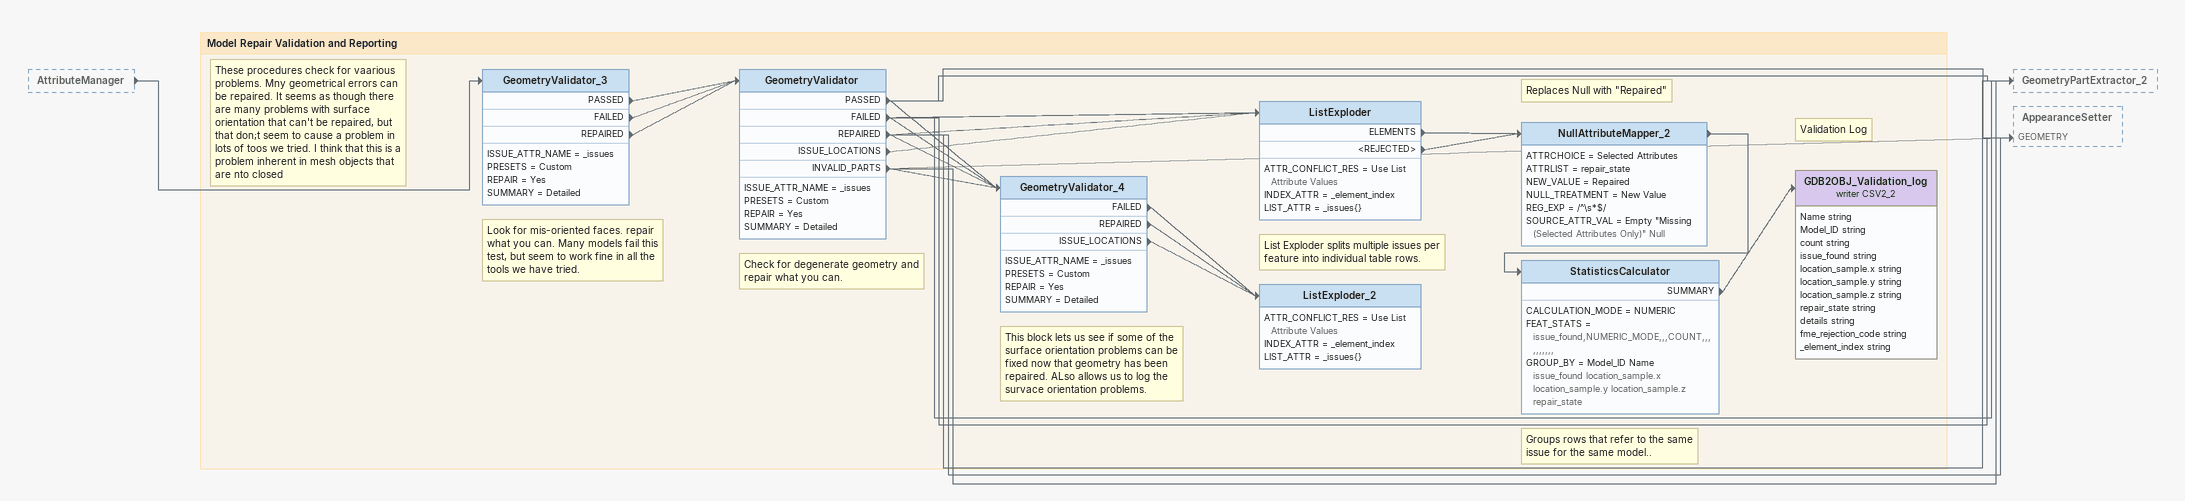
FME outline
AttributeManager [outside]
    -> GeometryValidator_3

Bookmark: Model Repair Validation and Reporting
Note: These procedures check for vaarious problems. Mny geometrical errors can be repaired. It seems as though there are many problems with surface orientation that can't be repaired, but that don;t seem to cause a problem in lots of toos we tried. I think that this is a problem inherent in mesh objects that are nto closed
Note: Look for mis-oriented faces. repair what you can. Many models fail this test, but seem to work fine in all the tools we have tried.
GeometryValidator_3
    ISSUE_ATTR_NAME = _issues
    PRESETS = Custom
    REPAIR = Yes
    SUMMARY = Detailed
    PASSED -> GeometryValidator
    FAILED -> GeometryValidator
    REPAIRED -> GeometryValidator
Note: Check for degenerate geometry and repair what you can.
GeometryValidator
    ISSUE_ATTR_NAME = _issues
    PRESETS = Custom
    REPAIR = Yes
    SUMMARY = Detailed
    PASSED -> GeometryValidator_4
    PASSED -> GeometryPartExtractor_2
    PASSED -> AppearanceSetter [GEOMETRY]
    FAILED -> ListExploder
    FAILED -> GeometryValidator_4
    FAILED -> GeometryPartExtractor_2
    FAILED -> AppearanceSetter [GEOMETRY]
    REPAIRED -> ListExploder
    REPAIRED -> GeometryValidator_4
    REPAIRED -> GeometryPartExtractor_2
    REPAIRED -> AppearanceSetter [GEOMETRY]
    ISSUE_LOCATIONS -> ListExploder
    INVALID_PARTS -> GeometryValidator_4
    INVALID_PARTS -> GeometryPartExtractor_2
    INVALID_PARTS -> AppearanceSetter [GEOMETRY]
Note: List Exploder splits multiple issues per feature into individual table rows.
ListExploder
    ATTR_CONFLICT_RES = Use List Attribute Values
    INDEX_ATTR = _element_index
    LIST_ATTR = _issues{}
    ELEMENTS -> NullAttributeMapper_2
    <REJECTED> -> NullAttributeMapper_2
Note: Replaces Null with "Repaired"
NullAttributeMapper_2
    ATTRCHOICE = Selected Attributes
    ATTRLIST = repair_state
    NEW_VALUE = Repaired
    NULL_TREATMENT = New Value
    REG_EXP = /^\s*$/
    SOURCE_ATTR_VAL = Empty "Missing (Selected Attributes Only)" Null
    -> StatisticsCalculator
Note: Groups rows that refer to the same issue for the same model..
StatisticsCalculator
    CALCULATION_MODE = NUMERIC
    FEAT_STATS = issue_found,NUMERIC_MODE,,,COUNT,,,,,,,,,,
    GROUP_BY = Model_ID Name issue_found location_sample.x location_sample.y location_sample.z repair_state
    SUMMARY -> GDB2OBJ_Validation_log (writer CSV2_2)
Note: Validation Log
GDB2OBJ_Validation_log (writer CSV2_2)
    attributes: Name string, Model_ID string, count string, issue_found string, location_sample.x string, location_sample.y string, location_sample.z string, repair_state string, details string, fme_rejection_code string, _element_index string
Note: This block lets us see if some of the surface orientation problems can be fixed now that geometry has been repaired. ALso allows us to log the survace orientation problems.
GeometryValidator_4
    ISSUE_ATTR_NAME = _issues
    PRESETS = Custom
    REPAIR = Yes
    SUMMARY = Detailed
    FAILED -> ListExploder_2
    REPAIRED -> ListExploder_2
    ISSUE_LOCATIONS -> ListExploder_2
ListExploder_2
    ATTR_CONFLICT_RES = Use List Attribute Values
    INDEX_ATTR = _element_index
    LIST_ATTR = _issues{}
